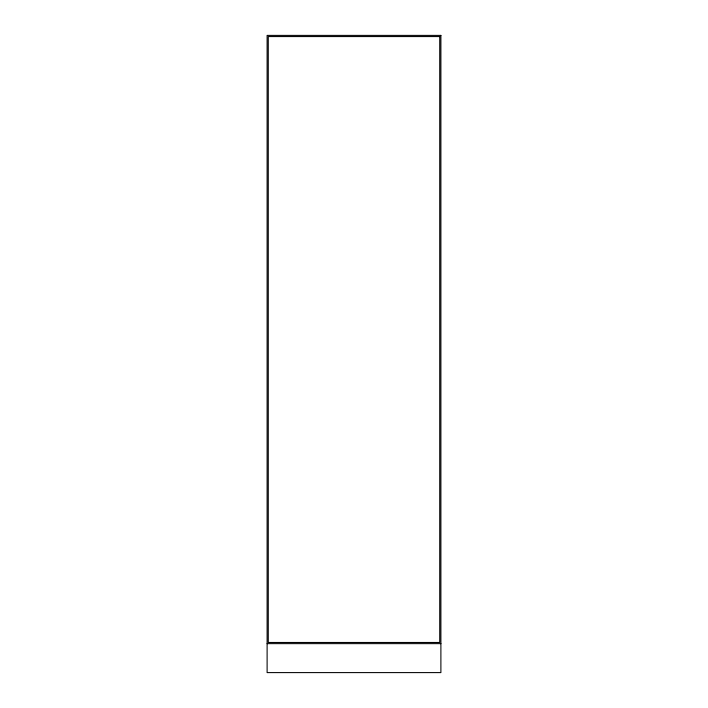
<?xml version="1.0" encoding="UTF-8"?>
<svg xmlns="http://www.w3.org/2000/svg" width="708" height="708" viewBox="0 0 708 708"><rect width="100%" height="100%" fill="white"/><g stroke="black" fill="none" stroke-linecap="round" stroke-linejoin="round"><path stroke-width="1.06" d="M267.111 643.634L440.889 643.634M440.889 35.4L267.111 35.4L267.111 672.6L440.889 672.6L440.889 35.4M439.73 36.559L268.27 36.559L268.27 642.475L439.73 642.475L439.73 36.559"/></g></svg>
